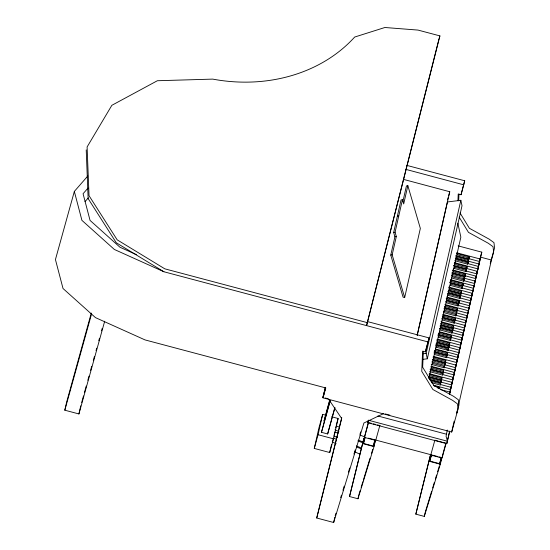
<?xml version="1.0" encoding="UTF-8"?>
<svg xmlns="http://www.w3.org/2000/svg" width="550" height="550" viewBox="0 0 550 550"><rect width="100%" height="100%" fill="white"/><g stroke="black" fill="none" stroke-linecap="round" stroke-linejoin="round"><path stroke-width="0.82" d="M423.356 351.271L422.668 367.235L433.778 385.433L453.592 396.33L458.356 399.781L458.947 405.103L456.727 413.112L457.483 409.764M457.937 200.716L458.226 193.992L461.044 194.741L464.716 180.771L406.849 165.392M458.679 200.846L458.968 194.123M104.686 321.228L78.918 413.951L64.811 410.197L66.653 402.064L91.272 313.094M78.918 413.951L80.761 405.817M367.482 321.592L429.103 337.92L425.432 351.89L422.613 351.134L421.747 371.305L432.857 389.496L452.671 400.4L457.435 403.851L458.026 409.172L451.688 432.032L323.043 397.849L325.318 387.826M331.616 416.763L338.113 418.488L333.506 438.831L329.704 452.526L314.27 448.422L318.883 428.086L322.678 414.391L325.93 415.257M314.27 448.422L318.072 434.727L322.678 414.391M334.991 407.461L327.642 433.95L321.468 432.307L330.179 400.366M327.642 433.95L334.517 408.629M329.704 452.526L331.547 444.386M332.791 440.804L333.41 438.096L336.586 439.319M334.173 434.706L334.792 431.991L337.968 433.221M335.713 427.928L336.174 425.893L339.35 427.116M383.714 413.538L363.901 423.019L333.651 522.5L316.718 518.004L341.763 417.512M407.846 185.666L420.344 228.415L404.676 297.571L403.067 297.137L390.768 255.076L394.914 236.775L393.663 232.499L401.039 199.952L402.442 199.698L403.693 203.968L407.846 185.666L406.436 185.928L402.854 201.733M404.676 297.571L392.171 254.815L396.323 236.514L395.072 232.238L402.442 199.698M333.651 522.5L334.847 517.227M349.518 496.526L363.942 438.185L349.518 496.526L357.981 498.774L374 446.607L375.231 441.183L373.746 446.05M379.913 425.226L375.712 440.419L364.43 437.415L368.177 422.916M449.735 431.221L446.779 443.712L367.764 422.716L368.328 420.214M368.5 438.137L375.086 439.89L373.368 446.078L363.495 443.451L365.001 437.161M357.981 498.774L358.717 495.522M373.368 446.078L374.447 441.334M417.237 334.971L447.377 201.967L460.838 200.303L462.014 205.734L427.322 358.806L422.668 359.384M417.154 335.617L449.756 191.744L403.576 179.403M425.432 351.89L426.353 347.82M461.044 194.741L464.716 180.771M427.322 358.806L426.147 353.382L460.838 200.303M428.814 378.503L460.852 237.139L457.82 223.149M434.094 385.969L439.725 387.468L439.478 388.575L437.869 388.149M431.372 382.676L440.213 385.027L440.467 383.914M441.018 381.501L440.557 383.79L430.904 381.226M428.491 376.839L441.361 380.263L441.107 381.377L429.041 378.166M428.464 376.695L441.334 380.112L441.581 378.998M429.055 374.344L441.925 377.761L441.671 378.874L429.612 375.671M429.605 371.649L442.475 375.072L443.066 372.721L430.196 369.297M442.475 375.072L443.066 372.721M430.169 369.153L443.039 372.57L443.637 370.219L430.767 366.802M443.039 372.57L443.637 370.219M431.255 364.361L444.125 367.785L445.012 364.127L445.266 363.014L432.396 359.597M444.125 367.785L445.266 363.014M433.173 359.659L445.239 362.869L445.837 360.518L432.967 357.094M445.239 362.869L445.837 360.518M434.356 354.447L446.421 357.658L447.013 355.307L434.143 351.883M446.421 357.658L447.013 355.307M434.919 351.952L446.985 355.156L447.239 354.042M435.518 349.601L447.583 352.804L447.329 353.918L434.459 350.494M436.006 347.16L448.071 350.364L448.326 349.257M448.869 346.837L448.415 349.126L435.545 345.709M437.147 342.396L449.212 345.599L448.965 346.713L436.095 343.296M437.119 342.244L449.185 345.455L449.439 344.341M436.913 339.68L449.783 343.104L449.529 344.218L436.659 340.794M438.261 337.205L450.326 340.409L450.581 339.295M438.054 334.641L450.924 338.058L450.67 339.171L437.8 335.754M438.831 334.702L450.897 337.906L451.144 336.799M439.422 332.351L451.488 335.562L451.241 336.669L438.371 333.252M439.911 329.918L451.976 333.121L452.231 332.007M452.781 329.594L452.32 331.884L439.45 328.467M441.059 325.153L453.124 328.357L452.87 329.471L440 326.047M441.024 325.002L453.09 328.206L453.688 325.854L441.623 322.651M453.09 328.206L453.688 325.854M442.172 319.956L454.238 323.166L454.829 320.815L442.764 317.611M454.238 323.166L454.829 320.815M442.736 317.46L454.802 320.664L455.4 318.312L443.334 315.109M454.802 320.664L455.4 318.312M443.822 312.668L455.888 315.879L456.775 312.221L457.029 311.114L444.964 307.904M455.888 315.879L456.686 312.352M444.936 307.752L457.002 310.963L457.593 308.612L445.534 305.408M457.002 310.963L457.593 308.612M446.071 302.754L458.136 305.958L458.384 304.851M446.662 300.403L458.728 303.614L458.48 304.721L445.61 301.304M446.634 300.252L458.7 303.462L458.954 302.349M447.232 297.907L459.298 301.111L459.044 302.225L446.174 298.801M447.769 295.254L459.834 298.464L460.089 297.351M460.632 294.938L460.178 297.227L447.308 293.803M448.91 290.489L460.976 293.7L460.721 294.807L447.851 291.39M448.882 290.338L460.948 293.549L461.203 292.435M448.676 287.774L461.539 291.197L461.292 292.311L449.226 289.101M450.024 285.299L462.089 288.502L462.344 287.389M449.817 282.734L462.688 286.151L462.433 287.265L450.368 284.061M449.79 282.583L462.653 286.007L463.251 283.656L450.381 280.232M462.653 286.007L463.251 283.656M451.674 278.011L463.739 281.215L464.888 276.451L452.018 273.034M463.739 281.215L464.888 276.451M451.983 272.882L464.853 276.299L465.451 273.948L452.581 270.531M464.853 276.299L465.451 273.948M453.867 268.352L465.933 271.556L466.524 269.204L453.654 265.788M465.933 271.556L466.524 269.204M453.626 265.636L466.496 269.053L467.094 266.709L454.224 263.285M466.496 269.053L467.094 266.709M454.74 260.721L467.61 264.137L468.504 260.487L468.751 259.373L455.881 255.956M467.61 264.137L468.751 259.373M455.854 255.805L468.724 259.222L469.322 256.877L456.452 253.454M468.724 259.222L469.322 256.877M439.814 464.482L441.547 458.803L440.316 464.228L424.297 516.402L415.834 514.147L430.258 455.806L431.867 456.232M415.834 514.147L430.258 455.806M438.934 456.857L441.402 457.511L439.684 463.698L429.811 461.079L431.317 454.781M478.864 263.972L480.246 257.874M449.508 394.632L481.793 252.161L458.171 245.884M424.297 516.402L425.219 512.332M367.764 422.716L368.452 420.241L447.466 441.237L446.078 436.301L447.267 430.018M439.684 463.698L440.584 459.745M438.089 441.045L434.864 440.186L430.746 455.036L442.035 458.04L443.259 452.616M446.779 443.712L449.618 431.193M451.688 432.032L454.149 421.176M458.432 405.584L491.418 260.033L493.639 252.024L493.047 246.702L488.283 243.251L468.462 232.354L459.14 217.071M316.718 518.004L341.688 418.488L328.364 398.826M439.024 38.83L366.575 325.614L439.904 35.894L418.027 30.085L384.883 27.5L354.674 37.043A154.44 131.526 16.7 0 1 212.733 79.111L157.369 80.733L111.856 105.311L87.106 146.953L89.031 195.683L117.177 239.834L164.801 268.826L367.455 322.685M87.821 175.993L74.339 191.421L55.44 259.566L63.023 288.509L95.473 317.618L145.021 339.907L325.793 387.942L323.043 397.849M64.811 410.197L91.499 314.167M81.675 402.518L83.497 395.931M84.411 392.631L86.233 386.045M87.828 380.277L88.969 376.159M90.564 370.391L91.706 366.272M93.301 360.504L94.442 356.386M96.037 350.618L96.718 348.143M98.773 340.732L99.454 338.257M101.509 330.846L102.19 328.377M325.353 387.296L322.898 397.375L325.648 387.475M329.711 400.029L323.984 421.204L329.725 400.51M321.468 432.307L330.192 400.854M336.325 424.937L338.113 418.488M364.43 437.415L368.548 422.565M363.495 443.451L365.207 437.264M447.494 199.897L448.174 197.45M448.628 195.821L449.756 191.744M426.587 346.995L429.103 337.92M462.089 288.502L462.688 286.151M460.948 293.549L461.539 291.197M460.976 293.7L460.377 296.044L448.319 292.841L460.426 296.113L459.834 298.464M458.7 303.462L459.298 301.111M458.136 305.958L458.728 303.614M453.124 328.357L452.526 330.708L440.461 327.498M451.976 333.121L452.574 330.77L440.509 327.566M450.897 337.906L451.488 335.562M450.326 340.409L450.924 338.058M449.185 345.455L449.783 343.104M449.212 345.599L448.621 347.951L436.556 344.747M448.071 350.364L448.669 348.019L435.799 344.596M446.985 355.156L447.583 352.804M441.334 380.112L441.925 377.761M441.361 380.263L440.763 382.614L429.502 379.617M440.213 385.027L440.811 382.676L429.55 379.686M439.381 388.706L439.725 387.468M481.793 252.161L480.418 257.111L491.418 260.033M478.734 264.433L480.239 259.022L456.617 252.746M478.163 266.956L479.669 261.546L468.263 258.514M477.599 269.459L479.098 264.041L467.699 261.009M477.049 271.872L478.555 266.461L467.149 263.429M476.493 274.333L477.998 268.916L454.376 262.639M475.936 276.788L477.441 271.377L466.036 268.345M475.372 279.29L476.871 273.873L465.465 270.841M474.836 281.662L476.334 276.244L452.712 269.968M474.293 284.034L475.798 278.616L464.393 275.591M473.729 286.536L475.234 281.119L463.829 278.087M473.179 288.949L474.684 283.532L463.279 280.507M472.643 291.342L474.141 285.931L450.519 279.647M472.099 293.734L473.598 288.324L462.192 285.292M471.529 296.237L473.034 290.819L461.629 287.794M471.171 297.983L472.464 293.343L448.834 287.066M470.601 300.506L471.886 295.866L460.487 292.834M470.037 303.009L471.322 298.361L459.917 295.336M469.487 305.422L470.772 300.781L459.374 297.749M468.923 307.924L470.209 303.277L446.586 297M468.353 310.42L469.645 305.779L458.239 302.748M467.789 312.923L469.074 308.282L457.669 305.25M467.225 315.418L468.511 310.778L444.888 304.501M466.654 317.921L467.94 313.28L456.541 310.248M466.091 320.423L467.376 315.782L455.971 312.751M465.541 322.836L466.826 318.196L455.428 315.164M464.998 325.229L466.29 320.588L442.661 314.311M464.454 327.621L465.747 322.981L453.523 319.736M463.891 330.124L465.176 325.483L453.771 322.451M463.107 333.417L464.606 328.006L440.983 321.729M462.749 335.163L464.035 330.522L452.629 327.498M461.966 338.442L463.471 333.025L452.066 329.993M461.422 340.856L462.921 335.438L451.516 332.406M461.092 342.478L462.378 337.831L439.567 331.774M460.336 345.641L461.835 340.23L450.429 337.198M459.986 347.366L461.271 342.726L449.866 339.701M459.195 350.666L460.701 345.249L437.889 339.185M459.058 351.636L460.13 347.772L448.724 344.74M458.067 355.644L459.573 350.226L448.168 347.194M457.511 358.098L459.016 352.688L446.793 349.436M456.967 360.498L458.473 355.08L435.662 349.016M456.424 362.89L457.93 357.473L446.524 354.441M455.861 365.386L457.359 359.975L445.954 356.943M455.269 367.991L456.768 362.581L433.964 356.517M454.678 370.604L456.184 365.186L444.778 362.154M454.114 373.099L455.613 367.682L445.026 364.87M429.811 461.079L431.523 454.884M453.564 375.513L455.07 370.102L443.664 367.07M453.021 377.912L454.527 372.494L431.716 366.431M452.478 380.304L453.984 374.887L443.389 372.075M451.914 382.807L453.413 377.389L442.826 374.571M451.344 385.323L452.842 379.913L429.22 373.629M450.773 387.846L452.272 382.429L441.684 379.617M450.203 390.349L451.708 384.931L440.303 381.899M449.659 392.762L451.158 387.344L440.571 384.533M449.543 393.607L450.615 389.737L433.51 385.192M449.646 393.683L450.072 392.136L440.296 389.538M490.256 263.471L494.56 247.961L493.969 242.639L489.204 239.181L469.384 228.284L460.061 213.001M440.763 458.954L441.189 457.408M443.493 451.791L445.548 444.366M442.035 458.04L446.153 443.183L443.733 442.544M439.244 38.094L439.904 35.894M335.184 515.721L335.94 513.253M340.684 497.633L341.44 495.165M342.939 490.236L344.19 486.124M348.439 472.147L349.69 468.036M353.939 454.059L355.19 449.948M359.941 434.328L360.69 431.86M358.902 494.711L360.14 490.655M361.13 487.41L362.862 481.731M363.357 480.109L370.033 458.212M371.518 453.344L372.756 449.295M425.466 511.521L431.654 491.246M432.637 488.001L434.369 482.322M435.359 479.078L436.597 475.021M437.587 471.783L439.319 466.104M88.021 188.072L83.071 193.738L90.062 220.419L119.969 247.239L136.359 254.616M85.002 201.671L88.302 197.897M397.354 216.226L398.757 215.964M393.663 232.499L395.072 232.238M394.914 236.775L396.323 236.514M390.768 255.076L392.171 254.815M422.778 353.794L426.147 353.382M463.788 184.841L405.494 169.283M457.002 254.781L469.067 257.984M455.634 257.07L468.504 260.487M455.888 259.696L467.954 262.9M454.774 264.612L466.84 267.816M454.211 267.114L466.276 270.318M453.131 271.858L465.197 275.062M451.763 274.141L464.633 277.564M451.467 275.447L464.337 278.864M452.018 276.774L464.083 279.978M450.134 281.346L462.997 284.769M444.476 306.302L457.346 309.726M443.905 308.804L456.775 312.221M444.373 310.255L456.479 313.528M443.362 311.218L456.232 314.641M442.276 316.009L455.146 319.426M441.712 318.505L454.582 321.929M440.564 323.551L453.434 326.968M74.339 191.421L81.922 220.364L114.373 249.473L163.921 271.762L428.182 341.983M433.895 352.997L446.765 356.414M433.517 358.421L445.582 361.632M432.953 360.924L445.012 364.127M431.805 361.948L444.723 365.434M432.403 363.337L444.469 366.547M431.317 368.129L443.382 371.332M430.753 370.624L442.819 373.835M325.243 397.994L327.58 398.619M385.254 413.944L389.861 415.168M377.898 415.999L446.325 434.177M369.353 422.778L371.772 423.418M373.381 423.851L375.801 424.49M377.417 424.923L379.837 425.562M439.697 441.471L442.118 442.111M375.794 440.076L430.822 454.699M432.348 455.104L437.284 456.418M362.711 443.603L374 446.607M429.027 461.23L440.316 464.228M318.072 434.727L333.506 438.831M360.016 435.084L363.997 436.618M357.844 440.88L362.608 442.723M356.462 446.985L361.226 448.821M334.978 429.756L338.903 431.482M358.559 440.117L362.491 441.842M333.596 435.861L337.521 437.587M356.393 445.871L361.109 447.941M332.214 441.959L336.139 443.685M355.004 451.976L359.721 454.046M163.921 271.762L116.291 242.763L88.144 198.612L86.219 149.882M468.16 261.724L455.29 258.308L468.208 261.793"/></g></svg>
